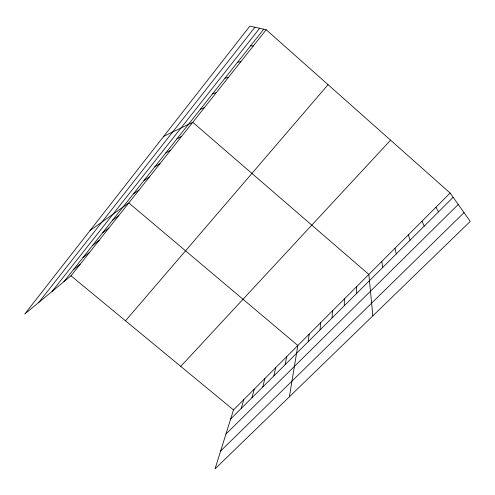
<?xml version="1.0" encoding="UTF-8"?>
<svg xmlns="http://www.w3.org/2000/svg" width="495" height="495" viewBox="0 0 495 495"><rect width="100%" height="100%" fill="white"/><g stroke="black" fill="none" stroke-linecap="round" stroke-linejoin="round"><path stroke-width="0.74" d="M344.303 305.737L344.371 298.918M332.052 317.939L332.442 310.86M320.018 329.936L320.717 322.598M308.187 341.723L309.183 334.144M289.383 396.792L297.841 345.504L128.799 202.938L90.071 230.497M285.114 364.716L286.679 356.678M273.865 375.922L275.703 367.667M262.802 386.948L264.899 378.483M251.918 397.794L254.269 389.126M241.207 408.462L243.806 399.601M450.122 193.044L233.504 409.916L215.034 468.895L470.25 221.395L450.122 193.044L266.192 29.737L249.888 26.105L24.75 314.034L70.989 275.814L266.192 29.737M38.827 302.402L254.95 27.231M52.093 291.431L259.64 28.277M63.923 281.655L263.761 29.193M125.507 320.797L328.061 84.67M180.755 366.387L390.586 140.184M230.67 418.962L453.135 197.295M225.937 434.078L458.234 204.472M220.64 450.995L464.025 212.627M73.347 269.744L80.24 264.157M82.931 257.641L89.632 252.314M92.676 245.328L99.186 240.273M102.589 232.811L108.894 228.034M112.668 220.077L118.763 215.591M133.353 193.941L139.008 190.068M143.971 180.526L149.391 176.981M154.78 166.877L159.953 163.666M165.776 152.98L170.695 150.121M176.975 138.829L181.628 136.335M163.653 136.385L192.759 122.308L368.843 274.422L372.846 315.86M200.345 109.308L204.435 107.588M212.541 93.901L216.327 92.602M224.978 78.191L228.442 77.325M237.649 62.178L240.787 61.764M250.575 45.849L253.366 45.905M70.989 275.814L233.504 409.916M435.94 207.238L438.521 211.86M422.031 221.172L424.184 226.147M408.369 234.847L410.114 240.162M394.954 248.28L396.303 253.923M381.781 261.465L382.753 267.424M356.499 286.772L356.765 293.318"/></g></svg>
